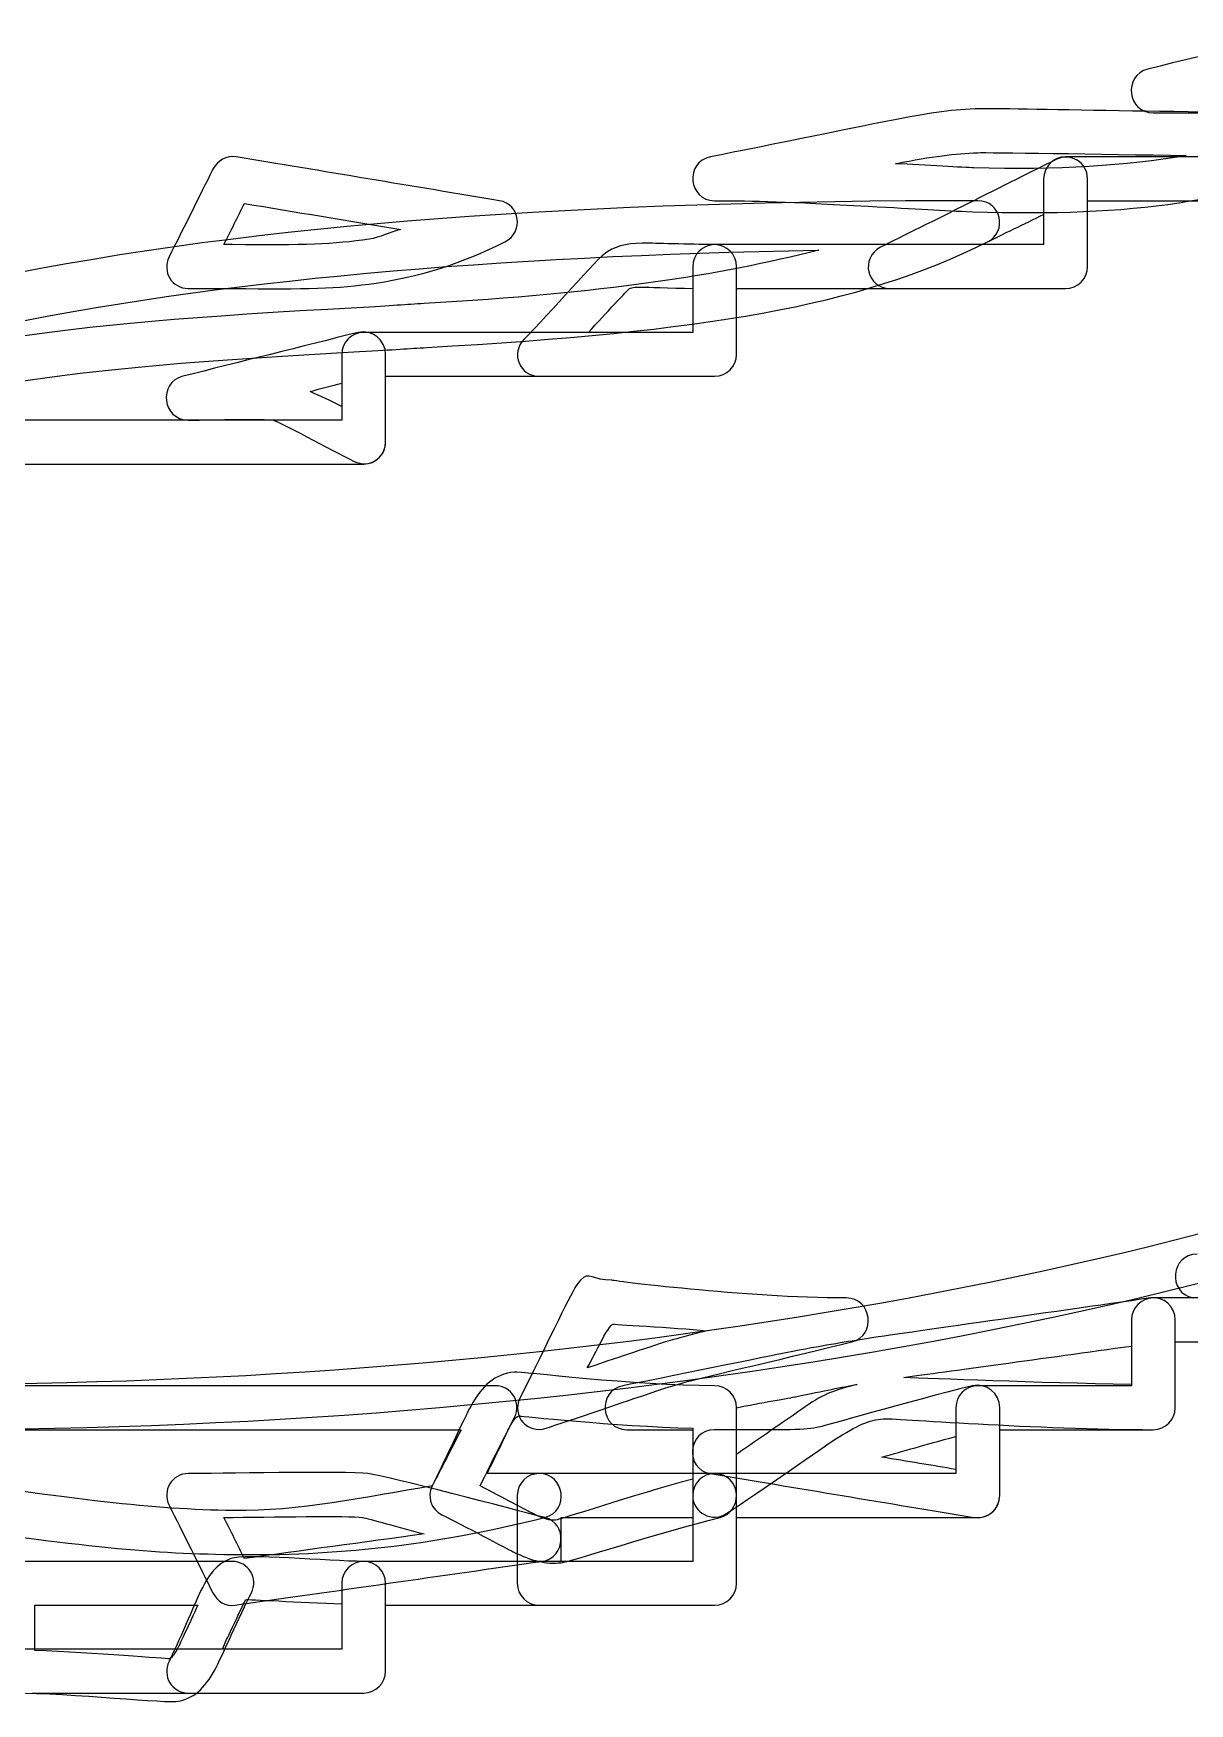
# Model space of a CAD drawing. Extents: x 25 to 279, y 7 to 272.
# Drawn here: x 248.17 to 255.15, y 159.35 to 169.42 of the extents above; entities that cross this region are included whole.
import ezdxf

# ---------------------------------------------------------------- set-up
doc = ezdxf.new("R2010")
doc.units = 0
doc.layers.get('0').update_dxf_attribs({"linetype": 'CONTINUOUS'})

msp = doc.modelspace()

# ---------------------------------------------------------------- linework, layer by layer
at = {"color": 7}
for points in [[(253.851304, 168.961329)], [(249.394662, 168.671875)], [(253.867708, 168.696746)], [(254.338931, 168.655471)], [(249.44414, 168.390887)], [(253.867708, 168.407292)], [(254.264583, 168.324742)], [(251.883333, 168.15091)], [(252.908594, 168.109635)], [(251.875131, 167.886327)], [(250.130469, 167.613542)], [(250.03125, 167.307683)], [(251.470054, 161.900129)], [(254.909638, 161.792708)], [(251.668492, 161.635546)], [(254.79375, 161.503254)], [(251.073179, 161.346356)], [(253.140104, 161.271744)], [(253.834635, 161.263542)], [(251.105987, 161.081773)], [(253.735417, 160.957683)], [(249.105208, 160.734375)], [(251.221875, 160.734375)], [(249.32005, 160.469792)], [(251.354167, 160.469792)], [(249.36159, 160.221877)], [(248.179167, 159.940625)], [(249.452342, 159.973698)]]:
    msp.add_lwpolyline(points, close=True, dxfattribs=at)
for points in [[(255.827213, 169.415883), (255.793346, 169.405829), (255.280054, 169.297879), (254.892969, 169.201042)], [(254.892969, 169.201042), (254.741627, 169.163206), (254.769937, 168.936458), (254.926042, 168.936458)], [(253.851304, 168.961329), (253.694935, 168.95445), (253.563438, 168.934606), (253.322137, 168.886717)], [(255.984375, 168.936458), (255.137973, 168.936458), (253.959254, 168.966092), (253.851304, 168.961329)], [(253.322137, 168.886717), (253.259167, 168.874281), (252.579187, 168.736698), (252.255337, 168.671875)], [(254.926042, 168.936458), (255.422135, 168.936458), (256.017448, 168.936458), (256.513542, 168.936458)], [(249.394663, 168.671875), (249.337248, 168.6814), (249.280098, 168.649385), (249.253904, 168.597527)], [(250.982162, 168.407292), (250.486069, 168.490106), (249.890756, 168.58906), (249.394662, 168.671875)], [(252.255337, 168.671875), (252.098704, 168.640654), (252.1204, 168.407292), (252.280208, 168.407292)], [(254.338931, 168.655471), (254.074348, 168.522915), (253.545181, 168.258596), (253.280598, 168.126304)], [(253.371615, 168.6306), (253.601273, 168.676108), (253.72695, 168.690396), (253.867708, 168.696746)], [(253.834635, 168.341146), (254.79719, 168.310719), (255.46394, 168.399354), (256.042319, 168.688279)], [(255.124479, 168.680077), (254.762, 168.617635), (254.350838, 168.58959), (253.842838, 168.605729)], [(253.867708, 168.696746), (253.925387, 168.699127), (254.601398, 168.688279), (255.124479, 168.680077)], [(254.396875, 168.671875), (254.32385, 168.671875), (254.264583, 168.612608), (254.264583, 168.539583)], [(254.529167, 168.539583), (254.529167, 168.638008), (254.427038, 168.699392), (254.338931, 168.655471)], [(256.38125, 168.671875), (255.746515, 168.671875), (255.017058, 168.671875), (254.396875, 168.671875)], [(249.253904, 168.597527), (249.171354, 168.432163), (249.072135, 168.233725), (248.989321, 168.06836)], [(253.842838, 168.605729), (253.79045, 168.607317), (253.548885, 168.622133), (253.371615, 168.6306)], [(254.264583, 168.539583), (254.264583, 168.415494), (254.264583, 168.276058), (254.264583, 168.142708)], [(254.529167, 168.010417), (254.529167, 168.175781), (254.529167, 168.374219), (254.529167, 168.539583)], [(253.867708, 168.407292), (249.172148, 168.407292), (245.87491, 167.872304), (244.251692, 166.24935)], [(249.32005, 168.142708), (249.362648, 168.227375), (249.403394, 168.308867), (249.44414, 168.390887)], [(249.44414, 168.390887), (249.745765, 168.340617), (250.065646, 168.287171), (250.38685, 168.233725)], [(251.015235, 168.159112), (251.1298, 168.216527), (251.108369, 168.386125), (250.982162, 168.407292)], [(252.280208, 168.407292), (252.525213, 168.407292), (252.715712, 168.400942), (253.20625, 168.374219)], [(253.20625, 168.374219), (253.505758, 168.357815), (253.658158, 168.346702), (253.834635, 168.341146)], [(253.925652, 168.159112), (254.050535, 168.221554), (254.007408, 168.407292), (253.867708, 168.407292)], [(254.529167, 168.010417), (254.529167, 168.134506), (254.529167, 168.273942), (254.529167, 168.407292)], [(254.529167, 168.407292), (255.163902, 168.407292), (255.893358, 168.407292), (256.513542, 168.407292)], [(253.892579, 168.142708), (254.031221, 168.212029), (254.144463, 168.264681), (254.264583, 168.324742)], [(254.264583, 168.324742), (254.264583, 168.2623), (254.264583, 168.203827), (254.264583, 168.142708)], [(249.369792, 168.142708), (249.346244, 168.142973), (249.339894, 168.142444), (249.32005, 168.142708)], [(250.196615, 168.175781), (249.978333, 168.143767), (249.808735, 168.137946), (249.369792, 168.142708)], [(250.38685, 168.233725), (250.323615, 168.218908), (250.261967, 168.185306), (250.196615, 168.175781)], [(250.23789, 167.911198), (250.506971, 167.950621), (250.755944, 168.029467), (251.015235, 168.159112)], [(250.544013, 167.522525), (252.221206, 167.619362), (253.139575, 167.766206), (253.925652, 168.159112)], [(251.883333, 168.15091), (251.769563, 168.153027), (251.702094, 168.140856), (251.635154, 168.101433)], [(252.280208, 168.142708), (252.1966, 168.142708), (251.91376, 168.150381), (251.883333, 168.15091)], [(252.280208, 168.142708), (252.207183, 168.142708), (252.147917, 168.083442), (252.147917, 168.010417)], [(254.264583, 168.142708), (253.629848, 168.142708), (252.900392, 168.142708), (252.280208, 168.142708)], [(252.4125, 168.010417), (252.4125, 168.083442), (252.353233, 168.142708), (252.280208, 168.142708)], [(254.264583, 168.142708), (254.14314, 168.142708), (254.020373, 168.142708), (253.892579, 168.142708)], [(244.648567, 166.241148), (246.143727, 167.539987), (249.006254, 168.037404), (252.908594, 168.109635)], [(248.989321, 168.06836), (248.9454, 167.980254), (249.006783, 167.878125), (249.105208, 167.878125)], [(252.908594, 168.109635), (252.306402, 167.955383), (251.602346, 167.849285), (250.527344, 167.787108)], [(251.635154, 168.101433), (251.572448, 168.064127), (251.285904, 167.727048), (251.130858, 167.572267)], [(253.280598, 168.126304), (253.155715, 168.063862), (253.198842, 167.878125), (253.338542, 167.878125)], [(252.147917, 168.010417), (252.147917, 167.886327), (252.147917, 167.746892), (252.147917, 167.613542)], [(252.4125, 167.48125), (252.4125, 167.646615), (252.4125, 167.845052), (252.4125, 168.010417)], [(254.396875, 167.878125), (254.4699, 167.878125), (254.529167, 167.937392), (254.529167, 168.010417)], [(254.396875, 167.878125), (254.4699, 167.878125), (254.529167, 167.937392), (254.529167, 168.010417)], [(249.105208, 167.878125), (249.181408, 167.878125), (249.245173, 167.879448), (249.369792, 167.878125)], [(249.369792, 167.878125), (249.823023, 167.873098), (250.001087, 167.876538), (250.23789, 167.911198)], [(251.519531, 167.613542), (251.619544, 167.723608), (251.757392, 167.87204), (251.767446, 167.878125)], [(251.767446, 167.878125), (251.781204, 167.886327), (251.80634, 167.88765), (251.875131, 167.886327)], [(251.875131, 167.886327), (251.845763, 167.886856), (252.017213, 167.881035), (252.147917, 167.878125)], [(252.147917, 167.878125), (252.147917, 167.789225), (252.147917, 167.702442), (252.147917, 167.613542)], [(252.4125, 167.48125), (252.4125, 167.60534), (252.4125, 167.744775), (252.4125, 167.878125)], [(252.4125, 167.878125), (253.047235, 167.878125), (253.776692, 167.878125), (254.396875, 167.878125)], [(253.338542, 167.878125), (253.669271, 167.878125), (254.066146, 167.878125), (254.396875, 167.878125)], [(250.122267, 167.762237), (248.213298, 167.657992), (247.438069, 167.549777), (246.723958, 167.175392)], [(250.527344, 167.787108), (250.417012, 167.780758), (250.342135, 167.774408), (250.122267, 167.762237)], [(250.130469, 167.613542), (249.79974, 167.530727), (249.402865, 167.431773), (249.072135, 167.348958)], [(250.163542, 167.613542), (250.090517, 167.613542), (250.03125, 167.554275), (250.03125, 167.48125)], [(250.295833, 167.48125), (250.295833, 167.56724), (250.214077, 167.634444), (250.130469, 167.613542)], [(252.147917, 167.613542), (251.513181, 167.613542), (250.783725, 167.613542), (250.163542, 167.613542)], [(251.130858, 167.572267), (251.047515, 167.488923), (251.104135, 167.348958), (251.221875, 167.348958)], [(252.147917, 167.613542), (251.942865, 167.613542), (251.731727, 167.613542), (251.519531, 167.613542)], [(246.848048, 166.935679), (247.514269, 167.284929), (248.273358, 167.39579), (250.138671, 167.497654)], [(250.03125, 167.48125), (250.03125, 167.35716), (250.03125, 167.217725), (250.03125, 167.084375)], [(250.138671, 167.497654), (250.358804, 167.509825), (250.433152, 167.516175), (250.544013, 167.522525)], [(250.295833, 166.952083), (250.295833, 167.117448), (250.295833, 167.315885), (250.295833, 167.48125)], [(252.280208, 167.348958), (252.353233, 167.348958), (252.4125, 167.408225), (252.4125, 167.48125)], [(252.280208, 167.348958), (252.353233, 167.348958), (252.4125, 167.408225), (252.4125, 167.48125)], [(249.072135, 167.348958), (248.920794, 167.311123), (248.949104, 167.084375), (249.105208, 167.084375)], [(250.295833, 166.952083), (250.295833, 167.076173), (250.295833, 167.215608), (250.295833, 167.348958)], [(250.295833, 167.348958), (250.930569, 167.348958), (251.660025, 167.348958), (252.280208, 167.348958)], [(251.221875, 167.348958), (251.552604, 167.348958), (251.949479, 167.348958), (252.280208, 167.348958)], [(249.841015, 167.257942), (249.906102, 167.274346), (249.968544, 167.291808), (250.03125, 167.307683)], [(250.03125, 167.166925), (249.954521, 167.207406), (249.909013, 167.22434), (249.841015, 167.257942)], [(250.03125, 167.307683), (250.03125, 167.259794), (250.03125, 167.215344), (250.03125, 167.166925)], [(250.03125, 167.084375), (248.899627, 167.084375), (247.575652, 167.084375), (246.459375, 167.084375)], [(249.105208, 167.084375), (249.164475, 167.084375), (249.581194, 167.094165), (249.617971, 167.084375)], [(249.617971, 167.084375), (249.651044, 167.075644), (249.960606, 166.908956), (250.105598, 166.836196)], [(250.105598, 166.836196), (250.193704, 166.792275), (250.295833, 166.853658), (250.295833, 166.952083)], [(250.163542, 166.819792), (250.236567, 166.819792), (250.295833, 166.879058), (250.295833, 166.952083)], [(246.591667, 166.819792), (247.72329, 166.819792), (249.047265, 166.819792), (250.163542, 166.819792)], [(247.517708, 160.998958), (251.683308, 160.998958), (255.849437, 161.712804), (258.688152, 163.132029)], [(258.067969, 163.165367), (255.322388, 161.928704), (251.509742, 161.286031), (247.65, 161.271744)], [(255.190625, 162.057292), (255.030817, 162.057292), (255.009121, 161.823929), (255.165754, 161.792708)], [(251.470054, 161.900129), (251.418196, 161.841127), (251.342525, 161.662004), (251.105987, 161.189194)], [(251.660025, 161.900129), (251.54546, 161.895631), (251.521648, 161.959131), (251.470054, 161.900129)], [(253.073958, 161.792708), (252.474942, 161.792708), (251.635683, 161.899335), (251.660025, 161.900129)], [(255.058333, 161.660417), (255.058333, 161.74085), (254.989277, 161.804085), (254.909638, 161.792708)], [(253.107031, 161.528125), (253.258373, 161.56596), (253.230063, 161.792708), (253.073958, 161.792708)], [(254.909638, 161.792708), (254.324379, 161.7091), (253.312613, 161.56596), (253.181379, 161.544794)], [(254.926042, 161.792708), (254.853017, 161.792708), (254.79375, 161.733442), (254.79375, 161.660417)], [(257.439583, 161.792708), (256.639219, 161.792708), (255.71159, 161.792708), (254.926042, 161.792708)], [(251.511329, 161.370963), (251.537523, 161.41356), (251.639123, 161.634487), (251.668492, 161.635546)], [(251.668492, 161.635546), (251.64706, 161.634752), (252.038908, 161.615437), (252.230467, 161.594271)], [(254.79375, 161.660417), (254.79375, 161.536327), (254.79375, 161.396892), (254.79375, 161.263542)], [(255.058333, 161.13125), (255.058333, 161.296615), (255.058333, 161.495052), (255.058333, 161.660417)], [(252.040496, 161.544529), (251.965619, 161.523627), (251.895769, 161.49955), (251.759244, 161.453777)], [(252.230467, 161.594271), (252.182577, 161.582365), (252.056371, 161.549027), (252.040496, 161.544529)], [(252.114844, 161.288412), (252.192367, 161.310108), (252.786621, 161.447956), (253.107031, 161.528125)], [(253.181379, 161.544794), (253.055173, 161.524156), (252.937433, 161.507752), (252.710156, 161.461979)], [(253.421092, 161.313283), (253.670594, 161.349267), (254.274373, 161.429965), (254.79375, 161.503254)], [(254.79375, 161.503254), (254.79375, 161.424937), (254.79375, 161.349796), (254.79375, 161.271744)], [(255.058333, 161.13125), (255.058333, 161.25534), (255.058333, 161.394775), (255.058333, 161.528125)], [(255.058333, 161.528125), (255.858698, 161.528125), (256.786327, 161.528125), (257.571875, 161.528125)], [(251.759244, 161.453777), (251.743369, 161.448221), (251.613988, 161.405623), (251.511329, 161.370963)], [(252.710156, 161.461979), (252.640042, 161.447956), (251.937838, 161.305875), (251.726171, 161.263542)], [(251.073179, 161.346356), (250.951206, 161.332598), (250.880298, 161.268569), (250.808596, 161.139452)], [(252.280208, 161.263542), (251.796285, 161.263542), (251.104665, 161.349796), (251.073179, 161.346356)], [(254.79375, 161.271744), (254.214312, 161.28021), (253.603919, 161.308256), (253.421092, 161.313283)], [(250.957292, 161.263542), (249.923829, 161.263542), (248.698808, 161.263542), (247.65, 161.263542)], [(251.073179, 161.073306), (251.1171, 161.161413), (251.055717, 161.263542), (250.957292, 161.263542)], [(251.26315, 161.00716), (251.388827, 161.048965), (251.812954, 161.193162), (251.85026, 161.205598)], [(251.726171, 161.263542), (251.569537, 161.232321), (251.591233, 160.998958), (251.751042, 160.998958)], [(251.85026, 161.205598), (251.982817, 161.250313), (252.045523, 161.268833), (252.114844, 161.288412)], [(252.4125, 161.13125), (252.4125, 161.204275), (252.353233, 161.263542), (252.280208, 161.263542)], [(252.4125, 161.13125), (252.54876, 161.158767), (252.742965, 161.192369), (252.7681, 161.197396)], [(252.7681, 161.197396), (252.951456, 161.234438), (253.040092, 161.254546), (253.140104, 161.271744)], [(253.140104, 161.271744), (253.055437, 161.247402), (252.977915, 161.236025), (252.867319, 161.164323)], [(253.834635, 161.263542), (253.437496, 161.164323), (252.935581, 161.019331), (252.916796, 161.015627)], [(253.867708, 161.263542), (253.794683, 161.263542), (253.735417, 161.204275), (253.735417, 161.13125)], [(254, 161.13125), (254, 161.21724), (253.918244, 161.284444), (253.834635, 161.263542)], [(254.79375, 161.263542), (254.491596, 161.263542), (254.157163, 161.263542), (253.867708, 161.263542)], [(250.808596, 161.139452), (250.778433, 161.085477), (250.628944, 160.764008), (250.576821, 160.660027)], [(251.105987, 161.189194), (251.053335, 161.083625), (251.151496, 160.969854), (251.26315, 161.00716)], [(252.867319, 161.164323), (252.826573, 161.138129), (252.60009, 160.978585), (252.4125, 160.850262)], [(252.4125, 160.850262), (252.4125, 160.946835), (252.4125, 161.043408), (252.4125, 161.13125)], [(252.4125, 160.602083), (252.4125, 160.767448), (252.4125, 160.965885), (252.4125, 161.13125)], [(253.735417, 161.13125), (253.735417, 161.00716), (253.735417, 160.867725), (253.735417, 160.734375)], [(254, 160.602083), (254, 160.767448), (254, 160.965885), (254, 161.13125)], [(254.926042, 160.998958), (254.999067, 160.998958), (255.058333, 161.058225), (255.058333, 161.13125)], [(254.926042, 160.998958), (254.999067, 160.998958), (255.058333, 161.058225), (255.058333, 161.13125)], [(247.517708, 160.998958), (248.527887, 160.998958), (249.717454, 160.998958), (250.750652, 160.998958)], [(250.750652, 160.998958), (250.692444, 160.882806), (250.630267, 160.76639), (250.576821, 160.660027)], [(250.866275, 160.660027), (250.932156, 160.796552), (251.021321, 160.973823), (251.039842, 161.00716)], [(250.90755, 160.734375), (250.965229, 160.849469), (251.020263, 160.968002), (251.073179, 161.073306)], [(251.039842, 161.00716), (251.073973, 161.068544), (251.082175, 161.078863), (251.105987, 161.081773)], [(251.105987, 161.081773), (251.10096, 161.080979), (251.671137, 161.021713), (252.147917, 161.00716)], [(251.751042, 160.998958), (251.875131, 160.998958), (252.014567, 160.998958), (252.147917, 160.998958)], [(252.280208, 160.998958), (252.117754, 160.998958), (252.095265, 160.761098), (252.255337, 160.734375)], [(252.147917, 161.00716), (252.147917, 160.904767), (252.147917, 160.802638), (252.147917, 160.701302)], [(252.147917, 160.998958), (252.147917, 160.865608), (252.147917, 160.726173), (252.147917, 160.602083)], [(252.735027, 160.998958), (252.692165, 160.998694), (252.399535, 160.998958), (252.280208, 160.998958)], [(252.916796, 161.015627), (252.862821, 161.003985), (252.824456, 160.999752), (252.735027, 160.998958)], [(253.007812, 160.941015), (253.136929, 161.024623), (253.211806, 161.056373), (253.297267, 161.065104)], [(253.297267, 161.065104), (253.339335, 161.069338), (254.236802, 160.998958), (254.926042, 160.998958)], [(254, 160.602083), (254, 160.726173), (254, 160.865608), (254, 160.998958)], [(254, 160.998958), (254.302154, 160.998958), (254.636588, 160.998958), (254.926042, 160.998958)], [(252.354556, 160.494663), (252.542146, 160.619546), (252.953308, 160.905825), (253.007812, 160.941015)], [(253.2888, 160.833594), (253.426383, 160.871694), (253.53645, 160.905296), (253.735417, 160.957683)], [(253.735417, 160.957683), (253.735417, 160.890215), (253.735417, 160.82645), (253.735417, 160.759246)], [(253.735417, 160.759246), (253.590954, 160.783323), (253.441729, 160.808194), (253.2888, 160.833594)], [(249.377994, 160.511067), (248.875815, 160.519004), (248.461477, 160.573508), (247.385417, 160.726173)], [(249.105208, 160.734375), (249.006783, 160.734375), (248.9454, 160.632246), (248.989321, 160.54414)], [(250.188413, 160.734375), (250.065381, 160.749985), (249.238029, 160.734375), (249.105208, 160.734375)], [(251.254948, 160.469792), (251.066035, 160.517152), (250.30721, 160.719294), (250.188413, 160.734375)], [(251.221875, 160.734375), (251.123715, 160.734375), (251.015235, 160.734375), (250.90755, 160.734375)], [(251.221875, 160.734375), (251.14885, 160.734375), (251.089583, 160.675108), (251.089583, 160.602083)], [(251.254948, 160.469792), (251.40629, 160.507627), (251.377979, 160.734375), (251.221875, 160.734375)], [(252.280208, 160.734375), (251.949479, 160.734375), (251.552604, 160.734375), (251.221875, 160.734375)], [(252.147917, 160.701302), (251.779881, 160.60129), (251.340673, 160.45524), (251.321094, 160.453387)], [(252.280208, 160.734375), (252.207183, 160.734375), (252.147917, 160.675108), (252.147917, 160.602083)], [(252.255337, 160.734375), (252.751431, 160.65156), (253.346744, 160.552606), (253.842837, 160.469792)], [(253.735417, 160.734375), (253.26684, 160.734375), (252.735027, 160.734375), (252.280208, 160.734375)], [(252.4125, 160.602083), (252.4125, 160.675108), (252.353233, 160.734375), (252.280208, 160.734375)], [(250.576821, 160.660027), (250.17386, 160.593352), (249.771165, 160.504981), (249.377994, 160.511067)], [(250.576821, 160.660027), (250.544277, 160.594675), (250.569412, 160.519004), (250.634765, 160.48646)], [(251.1806, 160.494663), (251.159433, 160.504981), (250.997244, 160.592294), (250.866275, 160.660027)], [(251.089583, 160.602083), (251.089583, 160.436719), (251.089583, 160.238281), (251.089583, 160.072917)], [(252.147917, 160.602083), (252.147917, 160.477994), (252.147917, 160.338558), (252.147917, 160.205208)], [(252.147917, 160.602083), (252.147917, 160.496515), (252.266715, 160.435925), (252.354556, 160.494663)], [(252.313281, 160.469792), (252.372283, 160.484608), (252.4125, 160.541494), (252.4125, 160.602083)], [(252.4125, 160.072917), (252.4125, 160.238281), (252.4125, 160.436719), (252.4125, 160.602083)], [(253.842837, 160.469792), (253.923535, 160.456298), (254, 160.520327), (254, 160.602083)], [(253.867708, 160.469792), (253.940733, 160.469792), (254, 160.529058), (254, 160.602083)], [(248.989321, 160.54414), (249.072135, 160.378775), (249.171354, 160.180338), (249.253904, 160.014973)], [(251.321094, 160.453387), (251.285904, 160.449419), (251.255477, 160.45815), (251.1806, 160.494663)], [(247.236721, 160.469792), (248.482115, 160.291992), (248.822898, 160.255215), (249.369792, 160.246483)], [(249.32005, 160.469792), (249.608975, 160.472702), (250.074906, 160.48011), (250.15534, 160.469792)], [(249.44414, 160.221877), (249.403394, 160.303633), (249.362648, 160.385125), (249.32005, 160.469792)], [(249.369792, 160.246483), (249.986535, 160.236694), (250.574704, 160.299665), (251.254948, 160.469792)], [(250.15534, 160.469792), (250.190529, 160.465294), (250.382352, 160.40735), (250.527344, 160.370573)], [(250.634765, 160.48646), (250.760177, 160.423754), (251.03111, 160.279556), (251.064713, 160.263152)], [(251.238279, 160.205208), (251.382213, 160.225846), (251.395706, 160.434602), (251.254948, 160.469792)], [(251.354167, 160.197006), (251.411052, 160.203092), (251.942865, 160.377187), (252.313281, 160.469792)], [(251.354167, 160.469792), (251.613194, 160.469792), (251.88889, 160.469792), (252.147917, 160.469792)], [(251.354167, 160.205208), (251.354167, 160.294108), (251.354167, 160.380892), (251.354167, 160.469792)], [(252.147917, 160.469792), (252.147917, 160.380892), (252.147917, 160.294108), (252.147917, 160.205208)], [(252.4125, 160.072917), (252.4125, 160.197006), (252.4125, 160.336442), (252.4125, 160.469792)], [(252.4125, 160.469792), (252.881077, 160.469792), (253.41289, 160.469792), (253.867708, 160.469792)], [(250.527344, 160.370573), (250.157721, 160.317656), (249.788892, 160.27109), (249.44414, 160.221877)], [(249.369792, 160.205208), (248.956513, 160.205208), (248.494021, 160.205208), (248.046875, 160.205208)], [(249.36159, 160.221877), (249.276394, 160.188275), (249.227975, 160.128744), (249.171354, 160.006771)], [(250.163542, 160.205208), (249.951875, 160.205208), (249.442552, 160.253627), (249.36159, 160.221877)], [(249.485679, 160.014973), (249.5296, 160.103079), (249.468217, 160.205208), (249.369792, 160.205208)], [(249.386196, 159.940625), (249.965104, 160.02344), (250.659635, 160.122394), (251.238279, 160.205208)], [(250.163542, 160.205208), (250.090517, 160.205208), (250.03125, 160.145942), (250.03125, 160.072917)], [(252.147917, 160.205208), (251.513181, 160.205208), (250.783725, 160.205208), (250.163542, 160.205208)], [(250.295833, 160.072917), (250.295833, 160.145942), (250.236567, 160.205208), (250.163542, 160.205208)], [(251.064713, 160.263152), (251.180335, 160.206796), (251.260504, 160.186952), (251.354167, 160.197006)], [(252.147917, 160.205208), (251.88889, 160.205208), (251.613194, 160.205208), (251.354167, 160.205208)], [(249.171354, 160.006771), (249.158125, 159.977931), (249.030596, 159.683979), (248.989321, 159.601694)], [(249.253904, 160.014973), (249.279569, 159.964173), (249.32984, 159.932687), (249.386196, 159.940625)], [(249.278775, 159.576823), (249.294121, 159.606721), (249.422444, 159.888767), (249.485679, 160.014973)], [(250.03125, 160.072917), (250.03125, 159.948827), (250.03125, 159.809392), (250.03125, 159.676042)], [(250.295833, 159.54375), (250.295833, 159.709115), (250.295833, 159.907552), (250.295833, 160.072917)], [(251.089583, 160.072917), (251.089583, 159.999892), (251.14885, 159.940625), (251.221875, 159.940625)], [(252.280208, 159.940625), (252.353233, 159.940625), (252.4125, 159.999892), (252.4125, 160.072917)], [(252.280208, 159.940625), (252.353233, 159.940625), (252.4125, 159.999892), (252.4125, 160.072917)], [(248.179167, 159.940625), (248.514923, 159.940625), (248.843535, 159.940625), (249.163152, 159.940625)], [(248.179167, 159.66784), (248.179167, 159.759121), (248.179167, 159.849079), (248.179167, 159.940625)], [(249.163152, 159.940625), (249.11394, 159.83585), (249.054144, 159.70594), (249.047265, 159.69271)], [(249.336719, 159.733985), (249.34254, 159.747215), (249.398896, 159.864954), (249.411067, 159.891148)], [(249.411067, 159.891148), (249.4407, 159.954912), (249.45049, 159.972904), (249.452342, 159.973698)], [(249.452342, 159.973698), (249.462925, 159.977931), (249.778044, 159.957823), (250.03125, 159.948827)], [(250.03125, 159.948827), (250.03125, 159.857546), (250.03125, 159.767587), (250.03125, 159.676042)], [(250.295833, 159.54375), (250.295833, 159.66784), (250.295833, 159.807275), (250.295833, 159.940625)], [(250.295833, 159.940625), (250.930569, 159.940625), (251.660025, 159.940625), (252.280208, 159.940625)], [(251.221875, 159.940625), (251.552604, 159.940625), (251.949479, 159.940625), (252.280208, 159.940625)], [(249.047265, 159.69271), (249.015779, 159.630798), (249.000433, 159.620479), (248.989321, 159.618098)], [(249.311848, 159.676042), (249.320579, 159.694827), (249.327988, 159.714671), (249.336719, 159.733985)], [(250.03125, 159.676042), (249.396515, 159.676042), (248.667058, 159.676042), (248.046875, 159.676042)], [(248.989321, 159.618098), (248.977679, 159.615717), (248.543233, 159.655669), (248.179167, 159.66784)], [(248.989321, 159.601694), (248.9454, 159.513587), (249.006783, 159.411458), (249.105208, 159.411458)], [(250.03125, 159.676042), (249.796565, 159.676042), (249.550767, 159.676042), (249.311848, 159.676042)], [(249.047265, 159.361981), (249.152569, 159.385), (249.214746, 159.451675), (249.278775, 159.576823)], [(250.163542, 159.411458), (250.236567, 159.411458), (250.295833, 159.470725), (250.295833, 159.54375)], [(250.163542, 159.411458), (250.236567, 159.411458), (250.295833, 159.470725), (250.295833, 159.54375)], [(248.046875, 159.411458), (248.407238, 159.411458), (248.9835, 159.347694), (249.047265, 159.361981)], [(248.162763, 159.411458), (248.800938, 159.411458), (249.538331, 159.411458), (250.163542, 159.411458)], [(249.105208, 159.411458), (249.435937, 159.411458), (249.832813, 159.411458), (250.163542, 159.411458)]]:
    msp.add_open_spline(points, degree=3, dxfattribs=at)

doc.saveas('drawing.dxf')
